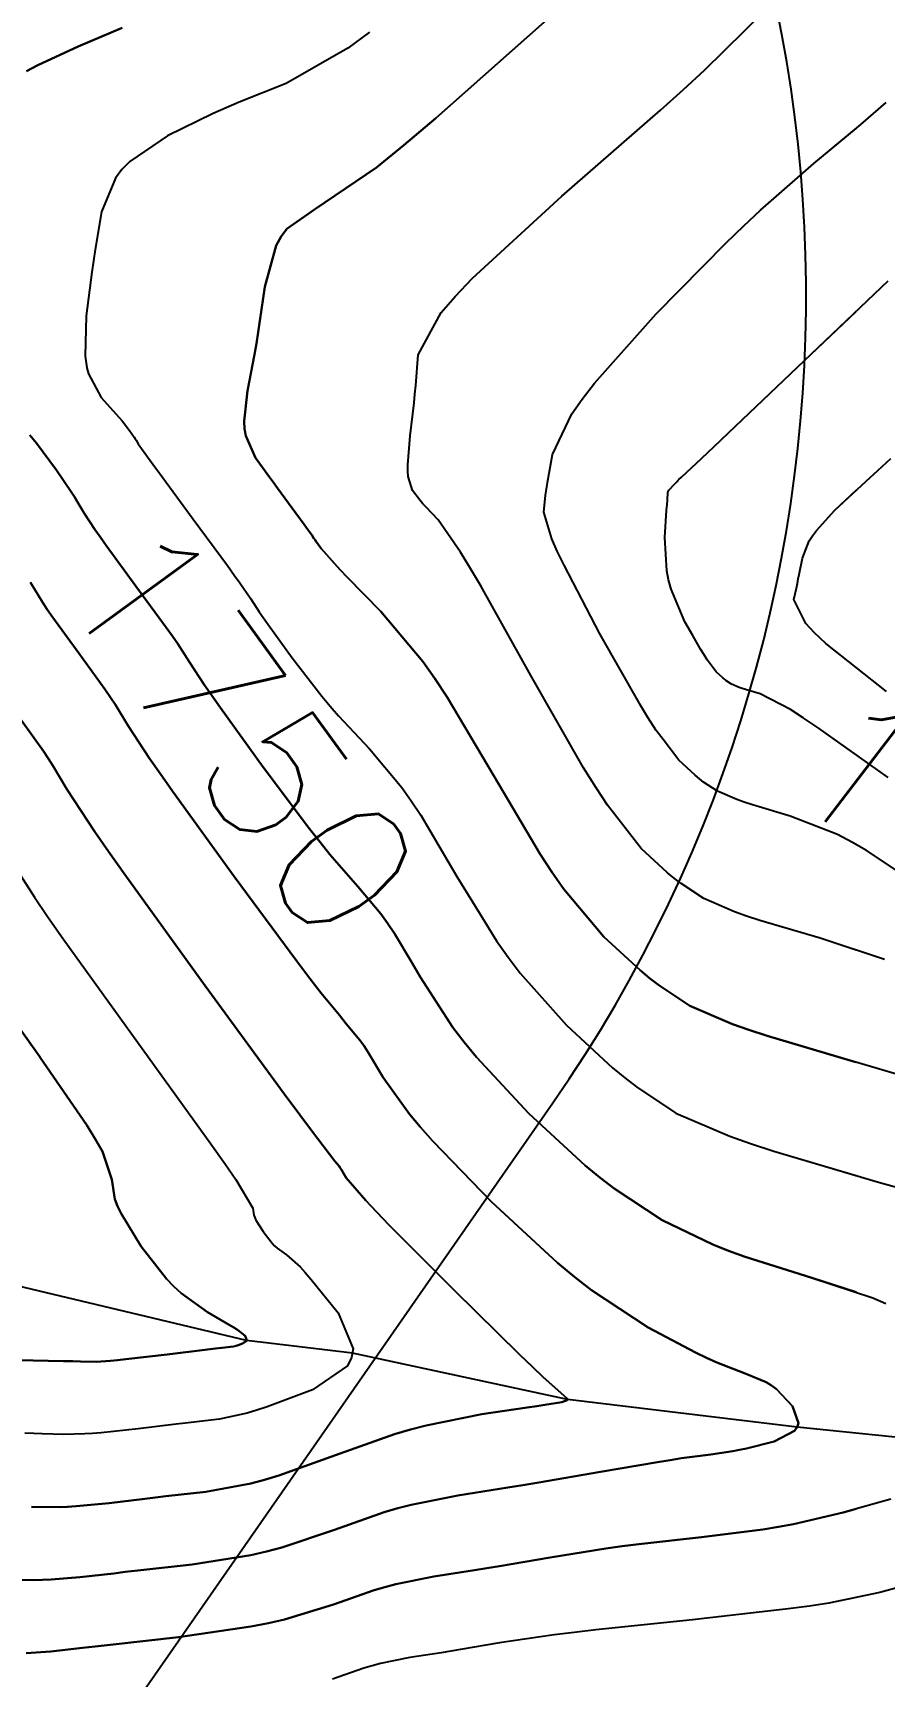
# Model space of a CAD drawing. Header units: metres. Extents: x 837117 to 838479, y 1189012 to 1191015.
# Drawn here: x 837851.59 to 837875.72, y 1189627.19 to 1189673.72 of the extents above; entities that cross this region are included whole.
import ezdxf

# ---------------------------------------------------------------- set-up
doc = ezdxf.new("R2010")
doc.units = ezdxf.units.M
doc.header["$LTSCALE"] = 0.3
for name, color, linetype in [('COTAS 10', 1, 'Continuous'), ('COTAS INT', 252, 'Continuous'), ('DRENAJE', 5, 'Continuous'), ('VIA2', 121, 'Continuous')]:
    doc.layers.add(name, color=color, linetype=linetype)
doc.styles.get("Standard").update_dxf_attribs({"font": 'simplex.shx'})

msp = doc.modelspace()

# ---------------------------------------------------------------- linework, layer by layer
at = {"layer": 'COTAS 10'}
for points in [[(837854.13, 1189673.863), (837852.883, 1189673.333), (837851.737, 1189672.811), (837851.419, 1189672.64)], [(837851.419, 1189672.64), (837851.737, 1189672.811), (837852.883, 1189673.333), (837854.13, 1189673.863)], [(837874.923, 1189653.274), (837873.843, 1189654.044), (837873.422, 1189654.325), (837873.058, 1189654.558), (837872.206, 1189655.004), (837871.784, 1189655.128), (837871.691, 1189655.159), (837871.608, 1189655.188), (837871.392, 1189655.281), (837871.234, 1189655.385), (837871.188, 1189655.421), (837871.14, 1189655.461), (837870.955, 1189655.631), (837870.702, 1189655.964), (837870.611, 1189656.107), (837870.51, 1189656.271), (837870.29, 1189656.66), (837870.07, 1189657.047), (837869.679, 1189657.971), (837869.609, 1189658.23), (837869.556, 1189658.489), (837869.505, 1189659.434), (837869.553, 1189660.209), (837869.563, 1189660.36), (837869.572, 1189660.485), (837869.59, 1189660.709), (837869.619, 1189660.769), (837869.634, 1189660.791), (837869.652, 1189660.814), (837869.743, 1189660.917), (837869.847, 1189661.022), (837869.873, 1189661.046), (837869.897, 1189661.07), (837869.976, 1189661.138), (837870.553, 1189661.68), (837870.891, 1189662.001), (837871.307, 1189662.397), (837873.455, 1189664.444), (837875.832, 1189666.698)], [(837875.826, 1189652.631), (837873.843, 1189654.044), (837873.422, 1189654.325), (837873.058, 1189654.558), (837872.206, 1189655.004), (837871.784, 1189655.128), (837871.691, 1189655.159), (837871.608, 1189655.188), (837871.392, 1189655.281), (837871.234, 1189655.385), (837871.188, 1189655.421), (837871.14, 1189655.461), (837870.955, 1189655.631), (837870.702, 1189655.964), (837870.611, 1189656.107), (837870.51, 1189656.271), (837870.29, 1189656.66), (837870.07, 1189657.047), (837869.679, 1189657.971), (837869.609, 1189658.23), (837869.556, 1189658.489), (837869.505, 1189659.434), (837869.553, 1189660.209), (837869.563, 1189660.36), (837869.572, 1189660.485), (837869.59, 1189660.709), (837869.619, 1189660.769), (837869.634, 1189660.791), (837869.652, 1189660.814), (837869.743, 1189660.917), (837869.847, 1189661.022), (837869.873, 1189661.046), (837869.897, 1189661.07), (837869.976, 1189661.138), (837870.553, 1189661.68), (837870.891, 1189662.001), (837871.307, 1189662.397), (837873.455, 1189664.444), (837874.923, 1189665.836)], [(837851.508, 1189662.334), (837851.695, 1189662.105), (837852.265, 1189661.342), (837852.683, 1189660.721), (837852.774, 1189660.582), (837852.853, 1189660.456), (837853.051, 1189660.121), (837853.353, 1189659.656), (837853.498, 1189659.449), (837853.67, 1189659.208), (837854.516, 1189658.054), (837855.37, 1189656.886), (837855.547, 1189656.636), (837855.699, 1189656.418), (837856.033, 1189655.897), (837856.455, 1189655.251), (837856.663, 1189654.955), (837856.909, 1189654.608), (837858.123, 1189652.928), (837859.429, 1189651.186), (837859.732, 1189650.8), (837860.01, 1189650.454), (837860.803, 1189649.553), (837861.457, 1189648.776), (837861.646, 1189648.509), (837861.839, 1189648.219), (837862.329, 1189647.392), (837862.567, 1189646.988), (837863.497, 1189645.556), (837863.818, 1189645.141), (837864.166, 1189644.717), (837865.652, 1189643.12), (837867.243, 1189641.652), (837867.658, 1189641.31), (837868.061, 1189640.996), (837869.423, 1189640.097), (837870.859, 1189639.412), (837871.308, 1189639.233), (837871.779, 1189639.059), (837873.669, 1189638.468), (837875.393, 1189637.902), (837875.76, 1189637.743)], [(837874.923, 1189638.056), (837873.669, 1189638.468), (837871.779, 1189639.059), (837871.308, 1189639.233), (837870.859, 1189639.412), (837869.423, 1189640.097), (837868.061, 1189640.996), (837867.658, 1189641.31), (837867.243, 1189641.652), (837865.652, 1189643.12), (837864.166, 1189644.717), (837863.818, 1189645.141), (837863.497, 1189645.556), (837862.567, 1189646.988), (837862.329, 1189647.392), (837861.839, 1189648.219), (837861.646, 1189648.509), (837861.457, 1189648.776), (837860.803, 1189649.553), (837860.01, 1189650.454), (837859.732, 1189650.8), (837859.429, 1189651.186), (837858.123, 1189652.928), (837856.909, 1189654.608), (837856.663, 1189654.955), (837856.455, 1189655.251), (837856.033, 1189655.897), (837855.699, 1189656.418), (837855.547, 1189656.636), (837855.37, 1189656.886), (837854.516, 1189658.054), (837853.67, 1189659.208), (837853.498, 1189659.449), (837853.353, 1189659.656), (837853.051, 1189660.121), (837852.853, 1189660.456), (837852.774, 1189660.582), (837852.683, 1189660.721), (837852.265, 1189661.342), (837851.695, 1189662.105), (837851.508, 1189662.334)], [(837875.902, 1189632.199), (837874.55, 1189631.822), (837873.151, 1189631.494), (837872.725, 1189631.416), (837872.282, 1189631.343), (837870.544, 1189631.125), (837868.761, 1189630.925), (837868.291, 1189630.864), (837867.83, 1189630.801), (837866.248, 1189630.55), (837864.821, 1189630.304), (837864.457, 1189630.243), (837864.107, 1189630.186), (837862.959, 1189630.008), (837861.878, 1189629.791), (837861.572, 1189629.709), (837861.261, 1189629.618), (837860.114, 1189629.213), (837858.729, 1189628.788), (837858.269, 1189628.685), (837857.775, 1189628.588), (837855.718, 1189628.292), (837853.781, 1189628.074), (837853.364, 1189628.027), (837852.998, 1189627.985), (837852.105, 1189627.881), (837851.403, 1189627.838)], [(837851.403, 1189627.838), (837852.105, 1189627.881), (837852.998, 1189627.985), (837853.364, 1189628.027), (837853.781, 1189628.074), (837855.718, 1189628.292), (837857.775, 1189628.588), (837858.269, 1189628.685), (837858.729, 1189628.788), (837860.114, 1189629.213), (837861.261, 1189629.618), (837861.572, 1189629.709), (837861.878, 1189629.791), (837862.959, 1189630.008), (837864.107, 1189630.186), (837864.457, 1189630.243), (837864.821, 1189630.304), (837866.248, 1189630.55), (837867.83, 1189630.801), (837868.291, 1189630.864), (837868.761, 1189630.925), (837870.544, 1189631.125), (837872.282, 1189631.343), (837872.725, 1189631.416), (837873.151, 1189631.494), (837874.55, 1189631.822), (837874.923, 1189631.926)]]:
    msp.add_lwpolyline(points, dxfattribs=at)
at = {"layer": 'COTAS INT'}
for points in [[(837867.341, 1189675.145), (837863.013, 1189671.307), (837862.107, 1189670.545), (837861.329, 1189669.913), (837859.574, 1189668.718), (837858.794, 1189668.174), (837858.63, 1189667.952), (837858.489, 1189667.7), (837858.166, 1189666.533), (837857.983, 1189665.249), (837857.93, 1189664.923), (837857.876, 1189664.61), (837857.673, 1189663.587), (837857.581, 1189662.724), (837857.596, 1189662.513), (837857.63, 1189662.313), (837857.902, 1189661.691), (837858.297, 1189661.141), (837858.409, 1189660.987), (837858.522, 1189660.832), (837858.938, 1189660.267), (837859.283, 1189659.8), (837859.35, 1189659.708), (837859.406, 1189659.631), (837859.505, 1189659.488), (837859.558, 1189659.408), (837859.584, 1189659.371), (837859.614, 1189659.327), (837859.766, 1189659.118), (837860.137, 1189658.692), (837860.306, 1189658.512), (837860.504, 1189658.305), (837861.458, 1189657.335), (837862.643, 1189655.925), (837862.987, 1189655.441), (837863.337, 1189654.915), (837864.658, 1189652.68), (837865.965, 1189650.46), (837866.308, 1189649.944), (837866.641, 1189649.472), (837867.773, 1189648.124), (837868.802, 1189647.175), (837869.07, 1189646.955), (837869.33, 1189646.752), (837870.211, 1189646.171), (837871.414, 1189645.652), (837871.878, 1189645.489), (837872.398, 1189645.316), (837874.751, 1189644.623), (837874.923, 1189644.572)], [(837877.054, 1189643.937), (837874.751, 1189644.623), (837872.398, 1189645.316), (837871.878, 1189645.489), (837871.414, 1189645.652), (837870.211, 1189646.171), (837869.33, 1189646.752), (837869.07, 1189646.955), (837868.802, 1189647.175), (837867.773, 1189648.124), (837866.641, 1189649.472), (837866.308, 1189649.944), (837865.965, 1189650.46), (837864.658, 1189652.68), (837863.337, 1189654.915), (837862.987, 1189655.441), (837862.643, 1189655.925), (837861.458, 1189657.335), (837860.504, 1189658.305), (837860.306, 1189658.512), (837860.137, 1189658.692), (837859.766, 1189659.118), (837859.614, 1189659.327), (837859.584, 1189659.371), (837859.558, 1189659.408), (837859.505, 1189659.488), (837859.406, 1189659.631), (837859.35, 1189659.708), (837859.283, 1189659.8), (837858.938, 1189660.267), (837858.522, 1189660.832), (837858.409, 1189660.987), (837858.297, 1189661.141), (837857.902, 1189661.691), (837857.63, 1189662.313), (837857.596, 1189662.513), (837857.581, 1189662.724), (837857.673, 1189663.587), (837857.876, 1189664.61), (837857.93, 1189664.923), (837857.983, 1189665.249), (837858.166, 1189666.533), (837858.489, 1189667.7), (837858.63, 1189667.952), (837858.794, 1189668.174), (837859.574, 1189668.718), (837861.329, 1189669.913), (837862.107, 1189670.545), (837863.013, 1189671.307), (837867.341, 1189675.145)], [(837874.923, 1189647.743), (837873.903, 1189648.083), (837872.194, 1189648.587), (837871.816, 1189648.712), (837871.479, 1189648.831), (837870.605, 1189649.208), (837869.965, 1189649.63), (837869.776, 1189649.777), (837869.581, 1189649.937), (837868.834, 1189650.626), (837867.878, 1189651.849), (837867.552, 1189652.346), (837867.2, 1189652.912), (837865.703, 1189655.526), (837864.284, 1189658.065), (837863.98, 1189658.583), (837863.715, 1189659.021), (837863.076, 1189659.933), (837862.729, 1189660.296), (837862.647, 1189660.388), (837862.572, 1189660.476), (837862.351, 1189660.761), (837862.231, 1189661.157), (837862.219, 1189661.315), (837862.216, 1189661.493), (837862.283, 1189662.312), (837862.395, 1189663.243), (837862.421, 1189663.493), (837862.444, 1189663.74), (837862.51, 1189664.602), (837863.166, 1189665.801), (837863.561, 1189666.261), (837864.049, 1189666.776), (837866.585, 1189669.097), (837869.378, 1189671.534), (837870.028, 1189672.121), (837870.625, 1189672.671), (837872.339, 1189674.343)], [(837875.722, 1189647.477), (837873.903, 1189648.083), (837872.194, 1189648.587), (837871.816, 1189648.712), (837871.479, 1189648.831), (837870.605, 1189649.208), (837869.965, 1189649.63), (837869.776, 1189649.777), (837869.581, 1189649.937), (837868.834, 1189650.626), (837867.878, 1189651.849), (837867.552, 1189652.346), (837867.2, 1189652.912), (837865.703, 1189655.526), (837864.284, 1189658.065), (837863.98, 1189658.583), (837863.715, 1189659.021), (837863.076, 1189659.933), (837862.729, 1189660.296), (837862.647, 1189660.388), (837862.572, 1189660.476), (837862.351, 1189660.761), (837862.231, 1189661.157), (837862.219, 1189661.315), (837862.216, 1189661.493), (837862.283, 1189662.312), (837862.395, 1189663.243), (837862.421, 1189663.493), (837862.444, 1189663.74), (837862.51, 1189664.602), (837863.166, 1189665.801), (837863.561, 1189666.261), (837864.049, 1189666.776), (837866.585, 1189669.097), (837869.378, 1189671.534), (837870.028, 1189672.121), (837870.625, 1189672.671), (837872.339, 1189674.343)], [(837861.137, 1189673.745), (837860.515, 1189673.291), (837858.773, 1189672.29), (837857.437, 1189671.758), (837857.072, 1189671.599), (837856.708, 1189671.436), (837855.41, 1189670.808), (837854.34, 1189670.077), (837854.12, 1189669.849), (837853.933, 1189669.611), (837853.536, 1189668.659), (837853.36, 1189667.584), (837853.313, 1189667.268), (837853.266, 1189666.944), (837853.106, 1189665.707), (837853.076, 1189664.569), (837853.113, 1189664.307), (837853.138, 1189664.201), (837853.168, 1189664.068), (837853.528, 1189663.399), (837853.947, 1189662.939), (837854.04, 1189662.833), (837854.123, 1189662.735), (837854.338, 1189662.459), (837854.466, 1189662.269), (837854.493, 1189662.226), (837854.518, 1189662.188), (837854.578, 1189662.086), (837854.841, 1189661.714), (837854.993, 1189661.505), (837855.179, 1189661.251), (837856.138, 1189659.954), (837857.108, 1189658.637), (837857.301, 1189658.37), (837857.462, 1189658.146), (837857.769, 1189657.693), (837858.007, 1189657.33), (837858.123, 1189657.163), (837858.262, 1189656.967), (837858.945, 1189656.023), (837859.783, 1189654.939), (837860.019, 1189654.656), (837860.257, 1189654.38), (837861.131, 1189653.444), (837862.05, 1189652.35), (837862.317, 1189651.975), (837862.588, 1189651.567), (837863.612, 1189649.834), (837864.251, 1189648.792), (837864.731, 1189648.008), (837865.063, 1189647.543), (837865.404, 1189647.095), (837866.713, 1189645.622), (837868.022, 1189644.414), (837868.364, 1189644.132), (837868.696, 1189643.874), (837869.817, 1189643.134), (837871.343, 1189642.475), (837871.93, 1189642.268), (837872.588, 1189642.05), (837874.923, 1189641.361)], [(837861.137, 1189673.745), (837860.515, 1189673.291), (837858.773, 1189672.29), (837857.437, 1189671.758), (837857.072, 1189671.599), (837856.708, 1189671.436), (837855.41, 1189670.808), (837854.34, 1189670.077), (837854.12, 1189669.849), (837853.933, 1189669.611), (837853.536, 1189668.659), (837853.36, 1189667.584), (837853.313, 1189667.268), (837853.266, 1189666.944), (837853.106, 1189665.707), (837853.076, 1189664.569), (837853.113, 1189664.307), (837853.138, 1189664.201), (837853.168, 1189664.068), (837853.528, 1189663.399), (837853.947, 1189662.939), (837854.04, 1189662.833), (837854.123, 1189662.735), (837854.338, 1189662.459), (837854.466, 1189662.269), (837854.493, 1189662.226), (837854.518, 1189662.188), (837854.578, 1189662.086), (837854.841, 1189661.714), (837854.993, 1189661.505), (837855.179, 1189661.251), (837856.138, 1189659.954), (837857.108, 1189658.637), (837857.301, 1189658.37), (837857.462, 1189658.146), (837857.769, 1189657.693), (837858.007, 1189657.33), (837858.123, 1189657.163), (837858.262, 1189656.967), (837858.945, 1189656.023), (837859.783, 1189654.939), (837860.019, 1189654.656), (837860.257, 1189654.38), (837861.131, 1189653.444), (837862.05, 1189652.35), (837862.317, 1189651.975), (837862.588, 1189651.567), (837863.612, 1189649.834), (837864.251, 1189648.792), (837864.731, 1189648.008), (837865.063, 1189647.543), (837865.404, 1189647.095), (837866.713, 1189645.622), (837868.022, 1189644.414), (837868.364, 1189644.132), (837868.696, 1189643.874), (837869.817, 1189643.134), (837871.343, 1189642.475), (837871.93, 1189642.268), (837872.588, 1189642.05), (837875.558, 1189641.174), (837878.322, 1189640.412)], [(837874.923, 1189650.734), (837874.796, 1189650.806), (837874.39, 1189651.018), (837873.054, 1189651.543), (837871.989, 1189651.857), (837871.775, 1189651.928), (837871.753, 1189651.935), (837871.543, 1189652.009), (837870.998, 1189652.244), (837870.6, 1189652.507), (837870.482, 1189652.599), (837870.36, 1189652.699), (837869.895, 1189653.129), (837869.455, 1189653.71), (837869.255, 1189653.971), (837869.024, 1189654.332), (837868.793, 1189654.71), (837868.77, 1189654.747), (837867.658, 1189656.706), (837866.645, 1189658.645), (837866.454, 1189659.048), (837866.302, 1189659.393), (837866.073, 1189660.152), (837866.124, 1189660.633), (837866.148, 1189660.802), (837866.177, 1189660.986), (837866.317, 1189661.78), (837866.87, 1189662.936), (837867.159, 1189663.348), (837867.508, 1189663.801), (837869.258, 1189665.768), (837871.242, 1189667.776), (837871.738, 1189668.254), (837872.211, 1189668.698), (837873.725, 1189670.019), (837875.058, 1189671.129), (837875.417, 1189671.441), (837875.771, 1189671.754)], [(837876.874, 1189649.461), (837875.218, 1189650.566), (837874.796, 1189650.806), (837874.39, 1189651.018), (837873.054, 1189651.543), (837871.989, 1189651.857), (837871.775, 1189651.928), (837871.753, 1189651.935), (837871.543, 1189652.009), (837870.998, 1189652.244), (837870.6, 1189652.507), (837870.482, 1189652.599), (837870.36, 1189652.699), (837869.895, 1189653.129), (837869.455, 1189653.71), (837869.255, 1189653.971), (837869.024, 1189654.332), (837868.793, 1189654.71), (837868.77, 1189654.747), (837867.658, 1189656.706), (837866.645, 1189658.645), (837866.454, 1189659.048), (837866.302, 1189659.393), (837866.073, 1189660.152), (837866.124, 1189660.633), (837866.148, 1189660.802), (837866.177, 1189660.986), (837866.317, 1189661.78), (837866.87, 1189662.936), (837867.159, 1189663.348), (837867.508, 1189663.801), (837869.258, 1189665.768), (837871.242, 1189667.776), (837871.738, 1189668.254), (837872.211, 1189668.698), (837873.725, 1189670.019), (837874.923, 1189671.017)], [(837874.923, 1189655.746), (837874.064, 1189656.43), (837873.746, 1189656.729), (837873.496, 1189656.994), (837873.157, 1189657.672), (837873.228, 1189657.998), (837873.256, 1189658.13), (837873.283, 1189658.257), (837873.309, 1189658.385), (837873.399, 1189658.846), (837873.594, 1189659.336), (837873.686, 1189659.481), (837873.794, 1189659.631), (837874.32, 1189660.207), (837875.203, 1189661.029), (837875.536, 1189661.334), (837875.906, 1189661.672)], [(837875.777, 1189655.067), (837874.064, 1189656.43), (837873.746, 1189656.729), (837873.496, 1189656.994), (837873.157, 1189657.672), (837873.228, 1189657.998), (837873.256, 1189658.13), (837873.283, 1189658.257), (837873.309, 1189658.385), (837873.399, 1189658.846), (837873.594, 1189659.336), (837873.686, 1189659.481), (837873.794, 1189659.631), (837874.32, 1189660.207), (837874.923, 1189660.769)], [(837850.642, 1189629.922), (837851.615, 1189629.905), (837851.866, 1189629.91), (837852.11, 1189629.919), (837852.929, 1189629.985), (837853.885, 1189630.098), (837854.215, 1189630.136), (837854.574, 1189630.177), (837856.108, 1189630.35), (837857.773, 1189630.617), (837858.214, 1189630.718), (837858.647, 1189630.829), (837860.14, 1189631.328), (837861.551, 1189631.827), (837861.932, 1189631.939), (837862.31, 1189632.039), (837863.638, 1189632.306), (837865.051, 1189632.525), (837865.481, 1189632.596), (837865.928, 1189632.67), (837867.683, 1189632.972), (837869.296, 1189633.248), (837869.654, 1189633.305), (837869.973, 1189633.355), (837870.802, 1189633.465), (837871.429, 1189633.557), (837871.619, 1189633.594), (837871.817, 1189633.637), (837872.595, 1189633.835), (837873.178, 1189634.13), (837873.254, 1189634.233), (837873.293, 1189634.347), (837873.121, 1189634.835), (837872.664, 1189635.312), (837872.522, 1189635.418), (837872.373, 1189635.513), (837871.78, 1189635.761), (837870.971, 1189636.067), (837870.686, 1189636.198), (837870.374, 1189636.349), (837869.03, 1189637.061), (837867.426, 1189638.119), (837866.952, 1189638.488), (837866.464, 1189638.89), (837864.591, 1189640.617), (837862.929, 1189642.34), (837862.573, 1189642.739), (837862.263, 1189643.104), (837861.521, 1189644.141), (837861.09, 1189644.871), (837860.976, 1189645.043), (837860.863, 1189645.201), (837860.476, 1189645.662), (837860.281, 1189645.901), (837859.763, 1189646.529), (837859.445, 1189646.943), (837859.074, 1189647.433), (837857.302, 1189649.833), (837855.556, 1189652.248), (837855.202, 1189652.747), (837854.904, 1189653.173), (837854.297, 1189654.101), (837853.935, 1189654.69), (837853.792, 1189654.902), (837853.631, 1189655.135), (837852.894, 1189656.153), (837852.161, 1189657.165), (837852.003, 1189657.393), (837851.864, 1189657.599), (837851.524, 1189658.157)], [(837851.524, 1189658.157), (837851.864, 1189657.599), (837852.003, 1189657.393), (837852.161, 1189657.165), (837852.894, 1189656.153), (837853.631, 1189655.135), (837853.792, 1189654.902), (837853.935, 1189654.69), (837854.297, 1189654.101), (837854.904, 1189653.173), (837855.202, 1189652.747), (837855.556, 1189652.248), (837857.302, 1189649.833), (837859.074, 1189647.433), (837859.445, 1189646.943), (837859.763, 1189646.529), (837860.281, 1189645.901), (837860.476, 1189645.662), (837860.863, 1189645.201), (837860.976, 1189645.043), (837861.09, 1189644.871), (837861.521, 1189644.141), (837862.263, 1189643.104), (837862.573, 1189642.739), (837862.929, 1189642.34), (837864.591, 1189640.617), (837866.464, 1189638.89), (837866.952, 1189638.488), (837867.426, 1189638.119), (837869.03, 1189637.061), (837870.374, 1189636.349), (837870.686, 1189636.198), (837870.971, 1189636.067), (837871.78, 1189635.761), (837872.373, 1189635.513), (837872.522, 1189635.418), (837872.664, 1189635.312), (837873.121, 1189634.835), (837873.293, 1189634.347), (837873.254, 1189634.233), (837873.178, 1189634.13), (837872.595, 1189633.835), (837871.817, 1189633.637), (837871.619, 1189633.594), (837871.429, 1189633.557), (837870.802, 1189633.465), (837869.973, 1189633.355), (837869.654, 1189633.305), (837869.296, 1189633.248), (837867.683, 1189632.972), (837865.928, 1189632.67), (837865.481, 1189632.596), (837865.051, 1189632.525), (837863.638, 1189632.306), (837862.31, 1189632.039), (837861.932, 1189631.939), (837861.551, 1189631.827), (837860.14, 1189631.328), (837858.647, 1189630.829), (837858.214, 1189630.718), (837857.773, 1189630.617), (837856.108, 1189630.35), (837854.574, 1189630.177), (837854.215, 1189630.136), (837853.885, 1189630.098), (837852.929, 1189629.985), (837852.11, 1189629.919), (837851.866, 1189629.91), (837851.615, 1189629.905), (837850.642, 1189629.922)], [(837851.271, 1189654.253), (837851.893, 1189653.384), (837852.038, 1189653.167), (837852.172, 1189652.961), (837852.561, 1189652.306), (837853.353, 1189651.095), (837853.741, 1189650.539), (837854.203, 1189649.888), (837856.481, 1189646.738), (837858.72, 1189643.681), (837859.157, 1189643.087), (837859.516, 1189642.603), (837860.149, 1189641.771), (837860.27, 1189641.626), (837860.305, 1189641.577), (837860.341, 1189641.523), (837860.476, 1189641.295), (837861.029, 1189640.652), (837861.328, 1189640.337), (837861.691, 1189639.962), (837863.531, 1189638.115), (837865.379, 1189636.298), (837865.748, 1189635.942), (837866.054, 1189635.65), (837866.643, 1189635.13), (837866.747, 1189635.04), (837866.747, 1189635.019), (837866.734, 1189635.001), (837866.585, 1189634.948), (837866.097, 1189634.87), (837865.871, 1189634.836), (837865.605, 1189634.796), (837864.318, 1189634.604), (837862.741, 1189634.287), (837862.293, 1189634.168), (837861.841, 1189634.035), (837860.166, 1189633.444), (837858.566, 1189632.871), (837858.16, 1189632.75), (837857.77, 1189632.646), (837856.498, 1189632.408), (837855.367, 1189632.279), (837855.066, 1189632.245), (837854.771, 1189632.21), (837853.753, 1189632.089), (837852.818, 1189631.999), (837852.577, 1189631.985), (837852.342, 1189631.975), (837851.558, 1189631.977)], [(837851.558, 1189631.977), (837852.342, 1189631.975), (837852.577, 1189631.985), (837852.818, 1189631.999), (837853.753, 1189632.089), (837854.771, 1189632.21), (837855.066, 1189632.245), (837855.367, 1189632.279), (837856.498, 1189632.408), (837857.77, 1189632.646), (837858.16, 1189632.75), (837858.566, 1189632.871), (837860.166, 1189633.444), (837861.841, 1189634.035), (837862.293, 1189634.168), (837862.741, 1189634.287), (837864.318, 1189634.604), (837865.605, 1189634.796), (837865.871, 1189634.836), (837866.097, 1189634.87), (837866.585, 1189634.948), (837866.734, 1189635.001), (837866.747, 1189635.019), (837866.747, 1189635.04), (837866.643, 1189635.13), (837866.054, 1189635.65), (837865.748, 1189635.942), (837865.379, 1189636.298), (837863.531, 1189638.115), (837861.691, 1189639.962), (837861.328, 1189640.337), (837861.029, 1189640.652), (837860.476, 1189641.295), (837860.341, 1189641.523), (837860.305, 1189641.577), (837860.27, 1189641.626), (837860.149, 1189641.771), (837859.516, 1189642.603), (837859.157, 1189643.087), (837858.72, 1189643.681), (837856.481, 1189646.738), (837854.203, 1189649.888), (837853.741, 1189650.539), (837853.353, 1189651.095), (837852.561, 1189652.306), (837852.172, 1189652.961), (837852.038, 1189653.167), (837851.893, 1189653.384), (837851.271, 1189654.253)], [(837850.825, 1189650.51), (837851.638, 1189649.242), (837852.013, 1189648.698), (837852.454, 1189648.071), (837856.642, 1189642.262), (837857.032, 1189641.705), (837857.344, 1189641.249), (837857.825, 1189640.44), (837857.854, 1189640.245), (837857.881, 1189640.176), (837857.917, 1189640.1), (837858.117, 1189639.774), (837858.373, 1189639.448), (837858.444, 1189639.374), (837858.516, 1189639.306), (837858.779, 1189639.116), (837859.165, 1189638.776), (837859.314, 1189638.614), (837859.482, 1189638.421), (837860.243, 1189637.479), (837860.668, 1189636.452), (837860.625, 1189636.206), (837860.511, 1189635.978), (837859.52, 1189635.291), (837858.235, 1189634.813), (837857.938, 1189634.716), (837857.665, 1189634.634), (837856.887, 1189634.466), (837856.159, 1189634.382), (837855.918, 1189634.354), (837855.658, 1189634.323), (837854.576, 1189634.193), (837853.526, 1189634.08), (837853.287, 1189634.06), (837853.07, 1189634.045), (837852.473, 1189634.033), (837851.856, 1189634.053), (837851.627, 1189634.059), (837851.372, 1189634.065)], [(837850.825, 1189650.51), (837851.638, 1189649.242), (837852.013, 1189648.698), (837852.454, 1189648.071), (837856.642, 1189642.262), (837857.032, 1189641.705), (837857.344, 1189641.249), (837857.825, 1189640.44), (837857.854, 1189640.245), (837857.881, 1189640.176), (837857.917, 1189640.1), (837858.117, 1189639.774), (837858.373, 1189639.448), (837858.444, 1189639.374), (837858.516, 1189639.306), (837858.779, 1189639.116), (837859.165, 1189638.776), (837859.314, 1189638.614), (837859.482, 1189638.421), (837860.243, 1189637.479), (837860.668, 1189636.452), (837860.625, 1189636.206), (837860.511, 1189635.978), (837859.52, 1189635.291), (837858.235, 1189634.813), (837857.938, 1189634.716), (837857.665, 1189634.634), (837856.887, 1189634.466), (837856.159, 1189634.382), (837855.918, 1189634.354), (837855.658, 1189634.323), (837854.576, 1189634.193), (837853.526, 1189634.08), (837853.287, 1189634.06), (837853.07, 1189634.045), (837852.473, 1189634.033), (837851.856, 1189634.053), (837851.627, 1189634.059), (837851.372, 1189634.065)], [(837850.373, 1189646.707), (837851.79, 1189644.724), (837851.801, 1189644.707), (837853.124, 1189642.791), (837853.371, 1189642.388), (837853.565, 1189642.041), (837853.833, 1189641.247), (837853.916, 1189640.694), (837853.994, 1189640.498), (837854.096, 1189640.284), (837854.661, 1189639.358), (837855.386, 1189638.436), (837855.59, 1189638.224), (837855.794, 1189638.032), (837856.539, 1189637.494), (837857.16, 1189637.139), (837857.286, 1189637.062), (837857.392, 1189636.994), (837857.61, 1189636.822), (837857.652, 1189636.72), (837857.648, 1189636.696), (837857.636, 1189636.673), (837857.538, 1189636.605), (837857.411, 1189636.558), (837857.381, 1189636.548), (837857.354, 1189636.54), (837857.277, 1189636.524), (837856.952, 1189636.485), (837856.769, 1189636.463), (837856.545, 1189636.436), (837855.4, 1189636.297), (837854.234, 1189636.161), (837853.997, 1189636.136), (837853.798, 1189636.116), (837853.389, 1189636.088), (837852.948, 1189636.1), (837852.728, 1189636.104), (837852.466, 1189636.11), (837851.167, 1189636.136)], [(837851.167, 1189636.136), (837852.466, 1189636.11), (837852.728, 1189636.104), (837852.948, 1189636.1), (837853.389, 1189636.088), (837853.798, 1189636.116), (837853.997, 1189636.136), (837854.234, 1189636.161), (837855.4, 1189636.297), (837856.545, 1189636.436), (837856.769, 1189636.463), (837856.952, 1189636.485), (837857.277, 1189636.524), (837857.354, 1189636.54), (837857.381, 1189636.548), (837857.411, 1189636.558), (837857.538, 1189636.605), (837857.636, 1189636.673), (837857.648, 1189636.696), (837857.652, 1189636.72), (837857.61, 1189636.822), (837857.392, 1189636.994), (837857.286, 1189637.062), (837857.16, 1189637.139), (837856.539, 1189637.494), (837855.794, 1189638.032), (837855.59, 1189638.224), (837855.386, 1189638.436), (837854.661, 1189639.358), (837854.096, 1189640.284), (837853.994, 1189640.498), (837853.916, 1189640.694), (837853.833, 1189641.247), (837853.565, 1189642.041), (837853.371, 1189642.388), (837853.124, 1189642.791), (837851.801, 1189644.707), (837851.79, 1189644.724), (837850.373, 1189646.707)], [(837876.74, 1189629.871), (837875.596, 1189629.553), (837874.147, 1189629.256), (837873.603, 1189629.173), (837872.996, 1189629.09), (837870.285, 1189628.784), (837867.55, 1189628.496), (837866.928, 1189628.423), (837866.364, 1189628.353), (837864.813, 1189628.127), (837863.714, 1189627.938), (837863.434, 1189627.891), (837863.164, 1189627.847), (837862.279, 1189627.71), (837861.447, 1189627.543), (837861.211, 1189627.48), (837860.972, 1189627.41), (837860.088, 1189627.097)], [(837874.923, 1189629.415), (837874.147, 1189629.256), (837873.603, 1189629.173), (837872.996, 1189629.09), (837870.285, 1189628.784), (837867.55, 1189628.496), (837866.928, 1189628.423), (837866.364, 1189628.353), (837864.813, 1189628.127), (837863.714, 1189627.938), (837863.434, 1189627.891), (837863.164, 1189627.847), (837862.279, 1189627.71), (837861.447, 1189627.543), (837861.211, 1189627.48), (837860.972, 1189627.41), (837860.088, 1189627.097)]]:
    msp.add_lwpolyline(points, dxfattribs=at)
at = {"layer": 'DRENAJE'}
for p, q in [((837857.648, 1189636.696), (837850.95, 1189638.29)), ((837860.647, 1189636.329), (837857.648, 1189636.696)), ((837866.747, 1189635.019), (837860.647, 1189636.329)), ((837873.254, 1189634.233), (837866.747, 1189635.019)), ((837879.422, 1189633.614), (837873.254, 1189634.233))]:
    msp.add_line(p, q, dxfattribs=at)
at = {"layer": 'VIA2'}
msp.add_line((837798.315, 1189545.747), (837866.33, 1189643.421), dxfattribs=at)
msp.add_arc((837833.505, 1189666.279), 40, 325.1488, 38.1776, dxfattribs=at)

# ---------------------------------------------------------------- texts
at = {"layer": 'COTAS 10', "char_height": 3.8, "attachment_point": 7}
for s, insert, rotation in [('1750', (837852.137, 1189658.162), 306.0632), ('1750', (837852.137, 1189658.162), 306.0632), ('1760', (837872.623, 1189652.474), 322.4942), ('1760', (837872.623, 1189652.474), 322.4942)]:
    msp.add_mtext(s, dxfattribs=dict(at, insert=insert, rotation=rotation))

doc.saveas('drawing.dxf')
